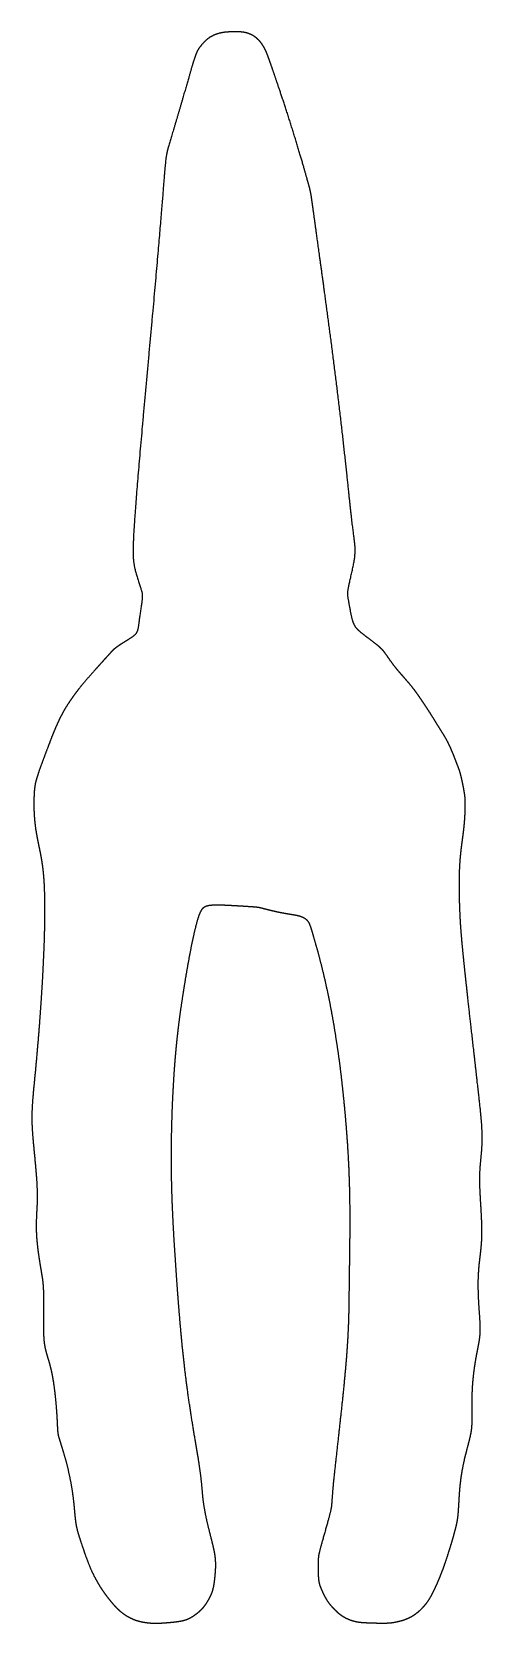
# Model space of a CAD drawing. Header units: millimetres. Extents: x -28 to 28, y -99 to 99.
import ezdxf

# ---------------------------------------------------------------- set-up
doc = ezdxf.new("R2010")
doc.units = ezdxf.units.MM
doc.layers.get('0').update_dxf_attribs({"linetype": 'CONTINUOUS'})

msp = doc.modelspace()

# ---------------------------------------------------------------- linework, layer by layer
msp.add_open_spline([(16.91, -99.35), (16.84, -99.36), (16.69, -99.38), (16.47, -99.4), (16.17, -99.42), (15.71, -99.42), (15.15, -99.42), (14.53, -99.4), (13.9, -99.38), (13.34, -99.36), (12.87, -99.32), (12.49, -99.27), (12.14, -99.19), (11.77, -99.08), (11.38, -98.93), (10.99, -98.75), (10.63, -98.54), (10.3, -98.31), (9.99, -98.05), (9.7, -97.77), (9.41, -97.47), (9.14, -97.17), (8.89, -96.85), (8.67, -96.52), (8.46, -96.16), (8.27, -95.77), (8.09, -95.4), (7.94, -95.05), (7.81, -94.72), (7.71, -94.35), (7.64, -93.87), (7.61, -93.27), (7.61, -92.61), (7.61, -91.99), (7.62, -91.49), (7.64, -91.12), (7.7, -90.79), (7.8, -90.36), (7.98, -89.72), (8.21, -88.89), (8.48, -87.95), (8.74, -87), (8.97, -86.18), (9.13, -85.55), (9.23, -85.12), (9.28, -84.8), (9.3, -84.45), (9.34, -83.94), (9.39, -83.19), (9.48, -82.18), (9.61, -80.9), (9.78, -79.37), (9.97, -77.64), (10.17, -75.78), (10.39, -73.86), (10.6, -71.93), (10.79, -70.07), (10.96, -68.31), (11.1, -66.69), (11.22, -65.21), (11.3, -63.87), (11.36, -62.65), (11.41, -61.52), (11.43, -60.45), (11.45, -59.41), (11.46, -58.37), (11.47, -57.31), (11.49, -56.19), (11.5, -55.02), (11.52, -53.78), (11.54, -52.48), (11.55, -51.13), (11.56, -49.74), (11.56, -48.31), (11.55, -46.87), (11.52, -45.42), (11.48, -43.98), (11.43, -42.57), (11.36, -41.19), (11.28, -39.84), (11.19, -38.55), (11.09, -37.3), (10.99, -36.1), (10.89, -34.95), (10.78, -33.84), (10.66, -32.76), (10.55, -31.71), (10.43, -30.67), (10.3, -29.63), (10.16, -28.58), (10, -27.49), (9.83, -26.38), (9.65, -25.23), (9.45, -24.04), (9.23, -22.84), (9, -21.62), (8.75, -20.42), (8.49, -19.25), (8.23, -18.13), (7.97, -17.08), (7.72, -16.12), (7.48, -15.24), (7.26, -14.47), (7.06, -13.78), (6.89, -13.18), (6.74, -12.67), (6.6, -12.23), (6.44, -11.86), (6.23, -11.56), (5.94, -11.32), (5.58, -11.14), (5.15, -11.01), (4.67, -10.91), (4.13, -10.83), (3.53, -10.73), (2.89, -10.62), (2.22, -10.47), (1.58, -10.32), (1, -10.17), (0.53, -10.04), (0.17, -9.96), (-0.16, -9.92), (-0.57, -9.89), (-1.15, -9.85), (-1.93, -9.8), (-2.85, -9.75), (-3.83, -9.69), (-4.75, -9.66), (-5.52, -9.66), (-6.09, -9.72), (-6.47, -9.83), (-6.72, -10), (-6.91, -10.24), (-7.09, -10.57), (-7.27, -11.02), (-7.46, -11.61), (-7.66, -12.37), (-7.87, -13.26), (-8.09, -14.29), (-8.32, -15.41), (-8.54, -16.6), (-8.75, -17.81), (-8.96, -19.03), (-9.15, -20.23), (-9.33, -21.39), (-9.5, -22.5), (-9.65, -23.56), (-9.78, -24.57), (-9.89, -25.54), (-10, -26.47), (-10.09, -27.37), (-10.17, -28.25), (-10.25, -29.14), (-10.31, -30.03), (-10.38, -30.94), (-10.43, -31.89), (-10.49, -32.87), (-10.54, -33.9), (-10.59, -34.97), (-10.63, -36.1), (-10.66, -37.26), (-10.69, -38.46), (-10.71, -39.69), (-10.72, -40.94), (-10.71, -42.21), (-10.7, -43.47), (-10.67, -44.72), (-10.64, -45.96), (-10.59, -47.16), (-10.54, -48.32), (-10.49, -49.44), (-10.43, -50.51), (-10.37, -51.54), (-10.31, -52.52), (-10.24, -53.48), (-10.18, -54.43), (-10.12, -55.38), (-10.05, -56.35), (-9.98, -57.37), (-9.9, -58.45), (-9.81, -59.6), (-9.71, -60.82), (-9.6, -62.13), (-9.48, -63.5), (-9.34, -64.94), (-9.18, -66.42), (-9.01, -67.92), (-8.82, -69.44), (-8.62, -70.95), (-8.4, -72.43), (-8.18, -73.86), (-7.96, -75.22), (-7.75, -76.5), (-7.55, -77.69), (-7.36, -78.78), (-7.21, -79.76), (-7.08, -80.65), (-6.99, -81.44), (-6.91, -82.17), (-6.85, -82.85), (-6.8, -83.51), (-6.72, -84.19), (-6.62, -84.91), (-6.48, -85.69), (-6.31, -86.52), (-6.1, -87.38), (-5.89, -88.23), (-5.68, -89.04), (-5.49, -89.78), (-5.35, -90.43), (-5.24, -91.01), (-5.19, -91.56), (-5.17, -92.1), (-5.18, -92.68), (-5.23, -93.29), (-5.29, -93.91), (-5.36, -94.49), (-5.45, -94.99), (-5.56, -95.41), (-5.69, -95.76), (-5.85, -96.11), (-6.04, -96.46), (-6.25, -96.82), (-6.48, -97.17), (-6.73, -97.49), (-7.01, -97.78), (-7.32, -98.06), (-7.65, -98.31), (-7.99, -98.55), (-8.32, -98.75), (-8.64, -98.92), (-9.02, -99.05), (-9.49, -99.16), (-10.07, -99.25), (-10.7, -99.32), (-11.31, -99.37), (-11.85, -99.41), (-12.28, -99.43), (-12.65, -99.44), (-13.02, -99.43), (-13.41, -99.41), (-13.83, -99.36), (-14.25, -99.3), (-14.66, -99.21), (-15.05, -99.1), (-15.42, -98.97), (-15.79, -98.8), (-16.15, -98.61), (-16.51, -98.39), (-16.85, -98.15), (-17.17, -97.89), (-17.45, -97.63), (-17.71, -97.36), (-17.98, -97.07), (-18.29, -96.7), (-18.65, -96.26), (-19.05, -95.72), (-19.49, -95.09), (-19.92, -94.39), (-20.34, -93.62), (-20.73, -92.81), (-21.07, -91.99), (-21.37, -91.19), (-21.63, -90.43), (-21.87, -89.73), (-22.08, -89.09), (-22.27, -88.52), (-22.43, -87.99), (-22.56, -87.47), (-22.66, -86.92), (-22.74, -86.31), (-22.8, -85.63), (-22.87, -84.84), (-22.96, -83.94), (-23.09, -82.95), (-23.27, -81.87), (-23.5, -80.75), (-23.76, -79.65), (-24.03, -78.63), (-24.3, -77.75), (-24.52, -77.03), (-24.7, -76.49), (-24.82, -76.09), (-24.89, -75.75), (-24.93, -75.36), (-24.96, -74.82), (-24.99, -74.09), (-25.04, -73.19), (-25.12, -72.16), (-25.22, -71.06), (-25.35, -69.97), (-25.5, -68.96), (-25.67, -68.07), (-25.85, -67.31), (-26.03, -66.68), (-26.2, -66.13), (-26.35, -65.64), (-26.47, -65.16), (-26.57, -64.65), (-26.64, -64.06), (-26.68, -63.38), (-26.7, -62.59), (-26.7, -61.74), (-26.7, -60.85), (-26.69, -59.97), (-26.68, -59.16), (-26.68, -58.43), (-26.7, -57.79), (-26.73, -57.23), (-26.78, -56.7), (-26.86, -56.16), (-26.95, -55.57), (-27.07, -54.92), (-27.18, -54.2), (-27.3, -53.45), (-27.41, -52.67), (-27.49, -51.9), (-27.56, -51.15), (-27.59, -50.43), (-27.6, -49.75), (-27.59, -49.09), (-27.56, -48.46), (-27.53, -47.83), (-27.49, -47.16), (-27.47, -46.45), (-27.47, -45.66), (-27.5, -44.78), (-27.56, -43.81), (-27.64, -42.79), (-27.74, -41.73), (-27.84, -40.66), (-27.94, -39.62), (-28.03, -38.64), (-28.1, -37.71), (-28.14, -36.85), (-28.15, -36.02), (-28.12, -35.19), (-28.07, -34.32), (-27.99, -33.37), (-27.89, -32.31), (-27.77, -31.11), (-27.64, -29.76), (-27.51, -28.27), (-27.37, -26.67), (-27.23, -24.99), (-27.11, -23.27), (-26.99, -21.55), (-26.88, -19.87), (-26.79, -18.27), (-26.72, -16.78), (-26.66, -15.43), (-26.61, -14.22), (-26.58, -13.15), (-26.57, -12.2), (-26.56, -11.34), (-26.55, -10.55), (-26.55, -9.78), (-26.56, -9.01), (-26.57, -8.22), (-26.6, -7.41), (-26.64, -6.58), (-26.71, -5.75), (-26.8, -4.91), (-26.93, -4.09), (-27.07, -3.28), (-27.24, -2.48), (-27.4, -1.68), (-27.56, -0.88), (-27.69, -0.07), (-27.79, 0.75), (-27.85, 1.55), (-27.89, 2.33), (-27.89, 3.04), (-27.88, 3.67), (-27.86, 4.2), (-27.83, 4.64), (-27.79, 5.01), (-27.74, 5.34), (-27.67, 5.68), (-27.56, 6.08), (-27.41, 6.57), (-27.2, 7.18), (-26.94, 7.9), (-26.64, 8.71), (-26.31, 9.58), (-25.97, 10.48), (-25.63, 11.38), (-25.27, 12.27), (-24.89, 13.14), (-24.47, 14.01), (-23.99, 14.87), (-23.44, 15.74), (-22.81, 16.63), (-22.12, 17.53), (-21.37, 18.42), (-20.62, 19.27), (-19.92, 20.06), (-19.3, 20.75), (-18.79, 21.31), (-18.41, 21.73), (-18.13, 22.04), (-17.88, 22.29), (-17.57, 22.53), (-17.14, 22.82), (-16.61, 23.16), (-16.05, 23.51), (-15.56, 23.83), (-15.21, 24.1), (-15.01, 24.38), (-14.9, 24.76), (-14.81, 25.32), (-14.72, 26.04), (-14.6, 26.86), (-14.48, 27.66), (-14.39, 28.35), (-14.33, 28.86), (-14.35, 29.23), (-14.43, 29.57), (-14.57, 29.99), (-14.76, 30.53), (-14.96, 31.14), (-15.14, 31.76), (-15.27, 32.3), (-15.36, 32.74), (-15.42, 33.08), (-15.46, 33.39), (-15.48, 33.72), (-15.5, 34.19), (-15.5, 34.89), (-15.47, 35.89), (-15.4, 37.27), (-15.28, 39.04), (-15.12, 41.22), (-14.91, 43.78), (-14.66, 46.67), (-14.38, 49.85), (-14.08, 53.23), (-13.76, 56.75), (-13.43, 60.31), (-13.11, 63.83), (-12.8, 67.23), (-12.52, 70.42), (-12.27, 73.35), (-12.05, 75.94), (-11.86, 78.16), (-11.72, 79.99), (-11.61, 81.44), (-11.52, 82.54), (-11.44, 83.35), (-11.35, 83.98), (-11.24, 84.53), (-11.08, 85.13), (-10.85, 85.88), (-10.56, 86.84), (-10.21, 88.02), (-9.81, 89.37), (-9.38, 90.83), (-8.96, 92.3), (-8.56, 93.68), (-8.21, 94.89), (-7.92, 95.86), (-7.69, 96.56), (-7.5, 97.01), (-7.33, 97.31), (-7.13, 97.57), (-6.89, 97.86), (-6.61, 98.18), (-6.29, 98.48), (-5.95, 98.74), (-5.6, 98.93), (-5.24, 99.09), (-4.85, 99.22), (-4.45, 99.31), (-4.04, 99.38), (-3.64, 99.41), (-3.23, 99.42), (-2.82, 99.43), (-2.42, 99.43), (-2.01, 99.42), (-1.6, 99.37), (-1.2, 99.27), (-0.82, 99.12), (-0.46, 98.93), (-0.13, 98.7), (0.18, 98.43), (0.45, 98.11), (0.7, 97.76), (0.91, 97.41), (1.08, 97.07), (1.22, 96.73), (1.36, 96.36), (1.52, 95.9), (1.73, 95.31), (1.99, 94.56), (2.3, 93.64), (2.67, 92.56), (3.08, 91.34), (3.52, 90.01), (3.98, 88.6), (4.43, 87.16), (4.86, 85.74), (5.27, 84.39), (5.63, 83.17), (5.94, 82.1), (6.19, 81.21), (6.38, 80.52), (6.53, 80.01), (6.62, 79.62), (6.7, 79.28), (6.76, 78.88), (6.84, 78.33), (6.95, 77.56), (7.09, 76.51), (7.28, 75.17), (7.5, 73.54), (7.77, 71.61), (8.07, 69.42), (8.4, 67.01), (8.75, 64.43), (9.11, 61.73), (9.47, 58.96), (9.82, 56.19), (10.15, 53.48), (10.46, 50.87), (10.74, 48.42), (10.99, 46.16), (11.21, 44.12), (11.4, 42.31), (11.56, 40.74), (11.71, 39.4), (11.83, 38.29), (11.95, 37.37), (12.05, 36.62), (12.13, 35.99), (12.2, 35.45), (12.24, 34.94), (12.24, 34.41), (12.19, 33.81), (12.09, 33.12), (11.93, 32.35), (11.75, 31.56), (11.57, 30.8), (11.43, 30.16), (11.33, 29.64), (11.3, 29.25), (11.32, 28.89), (11.39, 28.48), (11.49, 27.95), (11.6, 27.34), (11.72, 26.71), (11.84, 26.13), (11.97, 25.67), (12.11, 25.31), (12.28, 25.03), (12.5, 24.77), (12.79, 24.5), (13.17, 24.19), (13.64, 23.83), (14.14, 23.45), (14.63, 23.08), (15.06, 22.75), (15.38, 22.47), (15.64, 22.21), (15.89, 21.91), (16.16, 21.52), (16.48, 21.06), (16.84, 20.55), (17.24, 20.03), (17.65, 19.52), (18.08, 19.04), (18.52, 18.54), (18.99, 18), (19.49, 17.39), (20.01, 16.68), (20.56, 15.88), (21.12, 15.04), (21.66, 14.19), (22.17, 13.38), (22.62, 12.65), (23.01, 12.02), (23.34, 11.5), (23.62, 11.03), (23.87, 10.56), (24.11, 10.05), (24.35, 9.48), (24.59, 8.88), (24.81, 8.32), (24.99, 7.84), (25.14, 7.46), (25.27, 7.12), (25.38, 6.73), (25.5, 6.24), (25.64, 5.64), (25.76, 5), (25.87, 4.42), (25.94, 3.94), (25.98, 3.56), (25.99, 3.2), (25.99, 2.78), (25.98, 2.28), (25.96, 1.68), (25.92, 1), (25.86, 0.29), (25.78, -0.46), (25.68, -1.23), (25.57, -2.03), (25.46, -2.88), (25.37, -3.78), (25.3, -4.73), (25.26, -5.72), (25.24, -6.72), (25.24, -7.69), (25.26, -8.62), (25.28, -9.46), (25.31, -10.22), (25.34, -10.91), (25.37, -11.57), (25.41, -12.26), (25.47, -13.03), (25.55, -13.97), (25.65, -15.11), (25.79, -16.49), (25.96, -18.1), (26.15, -19.91), (26.37, -21.88), (26.6, -23.94), (26.84, -26.03), (27.07, -28.06), (27.28, -29.98), (27.48, -31.72), (27.65, -33.22), (27.79, -34.47), (27.89, -35.45), (27.97, -36.2), (28.01, -36.77), (28.05, -37.25), (28.07, -37.71), (28.09, -38.2), (28.09, -38.76), (28.09, -39.36), (28.07, -39.99), (28.02, -40.63), (27.96, -41.27), (27.89, -41.93), (27.83, -42.64), (27.8, -43.42), (27.79, -44.29), (27.82, -45.26), (27.88, -46.29), (27.94, -47.36), (28.01, -48.44), (28.05, -49.48), (28.07, -50.47), (28.06, -51.38), (28, -52.21), (27.92, -52.99), (27.83, -53.75), (27.73, -54.53), (27.66, -55.36), (27.61, -56.26), (27.6, -57.22), (27.62, -58.22), (27.66, -59.22), (27.72, -60.18), (27.79, -61.06), (27.84, -61.83), (27.87, -62.48), (27.86, -63.05), (27.82, -63.57), (27.75, -64.11), (27.64, -64.7), (27.5, -65.39), (27.35, -66.16), (27.21, -67.01), (27.07, -67.93), (26.97, -68.88), (26.89, -69.83), (26.85, -70.76), (26.83, -71.64), (26.83, -72.45), (26.85, -73.19), (26.85, -73.85), (26.84, -74.45), (26.81, -75), (26.73, -75.55), (26.62, -76.12), (26.46, -76.74), (26.28, -77.43), (26.08, -78.2), (25.87, -79.04), (25.68, -79.93), (25.52, -80.85), (25.39, -81.79), (25.3, -82.71), (25.24, -83.59), (25.2, -84.4), (25.15, -85.14), (25.11, -85.79), (25.04, -86.38), (24.95, -86.92), (24.82, -87.45), (24.67, -88.02), (24.5, -88.66), (24.29, -89.36), (24.05, -90.14), (23.79, -90.97), (23.51, -91.83), (23.2, -92.69), (22.89, -93.51), (22.57, -94.27), (22.27, -94.95), (21.99, -95.53), (21.74, -96.01), (21.52, -96.4), (21.3, -96.73), (21.07, -97.03), (20.82, -97.32), (20.54, -97.63), (20.23, -97.92), (19.91, -98.18), (19.58, -98.42), (19.23, -98.62), (18.88, -98.8), (18.5, -98.96), (18.11, -99.09), (17.69, -99.2), (17.37, -99.27), (17.14, -99.32), (16.98, -99.34), (16.91, -99.35)], degree=5)

doc.saveas('drawing.dxf')
